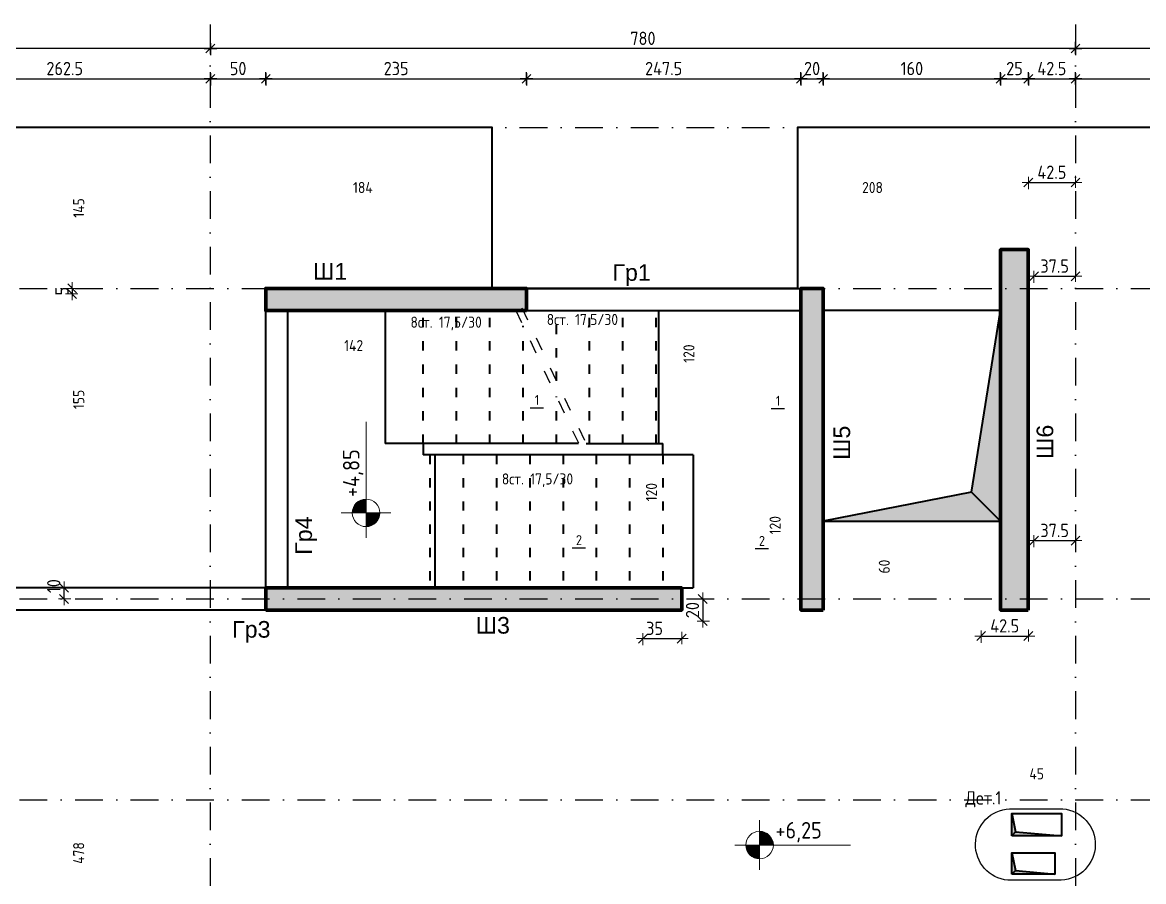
# Model space of a CAD drawing. Header units: millimetres. Extents: x -159 to 6378, y -1181 to 2393.
# Drawn here: x 774 to 1785, y 819 to 1593 of the extents above; entities that cross this region are included whole.
import ezdxf
from ezdxf.enums import TextEntityAlignment as Align

# ---------------------------------------------------------------- set-up
doc = ezdxf.new("R2010")
doc.units = ezdxf.units.MM
doc.header["$PDMODE"] = 35
doc.linetypes.add('ACAD_ISO03W100', pattern=[30, 12, -18])
doc.linetypes.add('DASHDOT', pattern=[1, 0.5, -0.25, 0, -0.25])
for name, color, linetype, lineweight in [('0_txt', 7, 'Continuous', 18), ('1K_arm_koti_x', 6, 'Continuous', 15), ('1K_arm_koti_x_us', 6, 'Continuous', 15), ('1K_arm_koti_y', 82, 'Continuous', 15), ('1K_arm_koti_y_us', 82, 'Continuous', 15), ('1K_dupki', 5, 'Continuous', 40), ('1K_gredi', 191, 'Continuous', 35), ('1K_kontur_04', 2, 'Continuous', 40), ('1K_koti_van6ni', 241, 'Continuous', 25), ('1K_shajby', 4, 'Continuous', 80), ('1K_stalbi', 2, 'Continuous', 35), ('1K_text-gredi', 3, 'Continuous', 35), ('1K_text-shajby', 3, 'Continuous', 35), ('1K_txt_otvori', 134, 'Continuous', 25)]:
    doc.layers.add(name, color=color, linetype=linetype, lineweight=lineweight)
for name, color, linetype in [('1K_AXIS', 7, 'DASHDOT'), ('1K_otvori-solid', 9, 'Continuous'), ('1K_razrez4eta', 4, 'Continuous'), ('1K_shajby-solid', 9, 'Continuous'), ('KTX', 1, 'Continuous'), ('KTXTXT', 4, 'Continuous')]:
    doc.layers.add(name, color=color, linetype=linetype)
doc.styles.add('DIM', font='romans.shx', dxfattribs={"width": 0.85})
doc.styles.add('Z1', font='ARIAL.TTF')
doc.dimstyles.new('obseg', dxfattribs={"dimtxt": 10, "dimasz": 1, "dimexe": 0.3, "dimexo": 0, "dimgap": 0, "dimtad": 0, "dimrnd": 1, "dimzin": 14, "dimdsep": 46, "dimtxsty": 'DIM', "dimblk": 'DIM2', "dimcen": 0.09, "dimse1": 1, "dimse2": 1, "dimsd1": 1, "dimsd2": 1, "dimclrd": 256, "dimclre": 256, "dimclrt": 256, "dimadec": 0, "dimazin": 0, "dimtfac": 2.307692, "dimtix": 1, "dimtmove": 2, "dimatfit": 3, "dimldrblk": 'DIM2', "dimfxl": 0, "dimtvp": 0.769231, "dimtolj": 1, "dimtzin": 14, "dimarcsym": 0})
doc.dimstyles.new('RAZR1', dxfattribs={"dimtxt": 12, "dimasz": 1, "dimexe": 0.3, "dimexo": 0, "dimgap": 0, "dimtad": 0, "dimrnd": 0.1, "dimzin": 14, "dimdsep": 46, "dimtxsty": 'DIM', "dimblk": 'DIM2', "dimcen": 0.09, "dimse1": 1, "dimse2": 1, "dimclrd": 256, "dimclre": 256, "dimclrt": 41, "dimadec": 8, "dimazin": 0, "dimtfac": 2.307692, "dimtix": 1, "dimtmove": 2, "dimatfit": 3, "dimldrblk": 'DIM2', "dimfxl": 0, "dimtvp": 0.769231, "dimtolj": 1, "dimtzin": 14, "dimarcsym": 0})

# ---------------------------------------------------------------- blocks, each defined once
blk = doc.blocks.new('*D4')
at = {"layer": 'Defpoints', "color": 0}
for p in [(832.4, 1493.5), (832.4, 1348.5), (832.4, 1348.5)]:
    blk.add_point(p, dxfattribs=at)
at = {"layer": '1K_arm_koti_x', "insert": (824.7, 1426), "char_height": 10, "attachment_point": 5, "rotation": 90, "style": 'DIM'}
blk.add_mtext('\\A1;145', dxfattribs=at)
blk = doc.blocks.new('DIM2')
for p, q in [((-5.7, 0), (5.7, 0)), ((4, 4), (-4, -4)), ((0, -5), (0, 6))]:
    blk.add_line(p, q)
blk = doc.blocks.new('*D6')
at = {"layer": 'Defpoints', "color": 0}
for p in [(832.4, 1083.5), (832.4, 1083.5), (832.4, 605.5)]:
    blk.add_point(p, dxfattribs=at)
at = {"layer": '1K_arm_koti_x', "insert": (824.7, 844.5), "char_height": 10, "attachment_point": 5, "rotation": 90, "style": 'DIM'}
blk.add_mtext('\\A1;478', dxfattribs=at)
blk = doc.blocks.new('*D7')
at = {"layer": '1K_arm_koti_x', "lineweight": -2}
blk.add_line((811.5, 1074.5), (811.5, 1082.5), dxfattribs=at)
at = {"layer": 'Defpoints', "color": 0}
for p in [(811.5, 1083.5), (832.4, 1083.5), (943.4, 1073.5)]:
    blk.add_point(p, dxfattribs=at)
at = {"layer": '1K_arm_koti_x', "lineweight": -2}
for p, rotation in [((811.5, 1083.5), 90), ((811.5, 1073.5), 270)]:
    blk.add_blockref('DIM2', p, dxfattribs=dict(at, rotation=rotation))
at = {"layer": '1K_arm_koti_x', "color": 41, "insert": (802.2, 1085.1), "char_height": 12, "attachment_point": 5, "rotation": 90, "style": 'DIM'}
blk.add_mtext('\\A1;10', dxfattribs=at)
blk = doc.blocks.new('*D8')
at = {"layer": '1K_arm_koti_x', "lineweight": -2}
for p, q in [((818.8, 1354.5), (818.8, 1355.5)), ((818.8, 1353.5), (818.8, 1348.5)), ((818.8, 1347.5), (818.8, 1346.5))]:
    blk.add_line(p, q, dxfattribs=at)
at = {"layer": 'Defpoints', "color": 0}
for p in [(818.8, 1348.5), (832.4, 1348.5), (943.4, 1353.5)]:
    blk.add_point(p, dxfattribs=at)
at = {"layer": '1K_arm_koti_x', "lineweight": -2}
for p, rotation in [((818.8, 1353.5), 270), ((818.8, 1348.5), 90)]:
    blk.add_blockref('DIM2', p, dxfattribs=dict(at, rotation=rotation))
at = {"layer": '1K_arm_koti_x', "color": 41, "insert": (809.6, 1351), "char_height": 12, "attachment_point": 5, "rotation": 90, "style": 'DIM'}
blk.add_mtext('\\A1;5', dxfattribs=at)
blk = doc.blocks.new('*D9')
at = {"layer": 'Defpoints', "color": 0}
for p in [(1558.7, 1143.5), (1558.7, 1083.5), (1558.7, 1083.5)]:
    blk.add_point(p, dxfattribs=at)
at = {"layer": '1K_arm_koti_x', "insert": (1551, 1102.7), "char_height": 10, "attachment_point": 5, "rotation": 90, "style": 'DIM'}
blk.add_mtext('\\A1;60', dxfattribs=at)
blk = doc.blocks.new('*D20')
at = {"layer": '1K_arm_koti_x', "lineweight": -2}
blk.add_line((1686.9, 1126.1), (1722.4, 1126.1), dxfattribs=at)
at = {"layer": 'Defpoints', "color": 0}
for p in [(1723.4, 1126.1), (1685.9, 1112.4), (1723.4, 1112.4)]:
    blk.add_point(p, dxfattribs=at)
at = {"layer": '1K_arm_koti_x', "lineweight": -2, "rotation": 180}
blk.add_blockref('DIM2', (1685.9, 1126.1), dxfattribs=at)
at = {"layer": '1K_arm_koti_x', "lineweight": -2}
blk.add_blockref('DIM2', (1723.4, 1126.1), dxfattribs=at)
at = {"layer": '1K_arm_koti_x', "color": 41, "insert": (1704.6, 1135.3), "char_height": 12, "attachment_point": 5, "style": 'DIM'}
blk.add_mtext('\\A1;37.5', dxfattribs=at)
blk = doc.blocks.new('*D45')
at = {"layer": 'Defpoints', "color": 0}
for p in [(832.4, 1348.5), (832.4, 1193.5), (832.4, 1193.5)]:
    blk.add_point(p, dxfattribs=at)
at = {"layer": '1K_arm_koti_x', "insert": (824.7, 1253.4), "char_height": 10, "attachment_point": 5, "rotation": 90, "style": 'DIM'}
blk.add_mtext('\\A1;155', dxfattribs=at)
blk = doc.blocks.new('*D47')
at = {"layer": 'Defpoints', "color": 0}
for p in [(1013.4, 1436.7), (1197.4, 1436.7), (1197.4, 1436.7)]:
    blk.add_point(p, dxfattribs=at)
at = {"layer": '1K_arm_koti_y', "insert": (1080.9, 1444.4), "char_height": 10, "attachment_point": 5, "style": 'DIM'}
blk.add_mtext('\\A1;184', dxfattribs=at)
blk = doc.blocks.new('*D48')
at = {"layer": '1K_arm_koti_x', "lineweight": -2}
blk.add_line((1686.9, 1364.4), (1722.4, 1364.4), dxfattribs=at)
at = {"layer": 'Defpoints', "color": 0}
for p in [(1723.4, 1364.4), (1685.9, 1345.7), (1723.4, 1353.5)]:
    blk.add_point(p, dxfattribs=at)
at = {"layer": '1K_arm_koti_x', "lineweight": -2, "rotation": 180}
blk.add_blockref('DIM2', (1685.9, 1364.4), dxfattribs=at)
at = {"layer": '1K_arm_koti_x', "lineweight": -2}
blk.add_blockref('DIM2', (1723.4, 1364.4), dxfattribs=at)
at = {"layer": '1K_arm_koti_x', "color": 41, "insert": (1704.6, 1373.6), "char_height": 12, "attachment_point": 5, "style": 'DIM'}
blk.add_mtext('\\A1;37.5', dxfattribs=at)
blk = doc.blocks.new('*D49')
at = {"layer": 'Defpoints', "color": 0}
for p in [(1680.9, 1436.7), (3053.4, 1436.7), (3053.4, 1436.7)]:
    blk.add_point(p, dxfattribs=at)
at = {"layer": '1K_arm_koti_y', "insert": (2389.4, 1444.4), "char_height": 10, "attachment_point": 5, "style": 'DIM'}
blk.add_mtext('\\A1;1373', dxfattribs=at)
blk = doc.blocks.new('*D51')
at = {"layer": '1K_arm_koti_y', "lineweight": -2}
blk.add_line((1681.9, 1449), (1722.4, 1449), dxfattribs=at)
at = {"layer": 'Defpoints', "color": 0}
for p in [(1723.4, 1498.5), (1723.4, 1449), (1680.9, 1436.7)]:
    blk.add_point(p, dxfattribs=at)
at = {"layer": '1K_arm_koti_y', "lineweight": -2, "rotation": 180}
blk.add_blockref('DIM2', (1680.9, 1449), dxfattribs=at)
at = {"layer": '1K_arm_koti_y', "lineweight": -2}
blk.add_blockref('DIM2', (1723.4, 1449), dxfattribs=at)
at = {"layer": '1K_arm_koti_y', "color": 41, "insert": (1702.1, 1458.2), "char_height": 12, "attachment_point": 5, "style": 'DIM'}
blk.add_mtext('\\A1;42.5', dxfattribs=at)
blk = doc.blocks.new('*D68')
at = {"layer": '1K_arm_koti_x_us', "lineweight": -2}
blk.add_line((1639.4, 1040.1), (1679.9, 1040.1), dxfattribs=at)
at = {"layer": 'Defpoints', "color": 0}
for p in [(1638.4, 1092.3), (1680.9, 1073.5), (1680.9, 1040.1)]:
    blk.add_point(p, dxfattribs=at)
at = {"layer": '1K_arm_koti_x_us', "lineweight": -2, "rotation": 180}
blk.add_blockref('DIM2', (1638.4, 1040.1), dxfattribs=at)
at = {"layer": '1K_arm_koti_x_us', "lineweight": -2}
blk.add_blockref('DIM2', (1680.9, 1040.1), dxfattribs=at)
at = {"layer": '1K_arm_koti_x_us', "color": 41, "insert": (1659.6, 1049.3), "char_height": 12, "attachment_point": 5, "style": 'DIM'}
blk.add_mtext('\\A1;42.5', dxfattribs=at)
blk = doc.blocks.new('*D77')
at = {"layer": '1K_arm_koti_x_us', "lineweight": -2}
blk.add_line((1334.4, 1037.8), (1367.4, 1037.8), dxfattribs=at)
at = {"layer": 'Defpoints', "color": 0}
for p in [(1333.4, 1070.9), (1368.4, 1063.5), (1368.4, 1037.8)]:
    blk.add_point(p, dxfattribs=at)
at = {"layer": '1K_arm_koti_x_us', "lineweight": -2, "rotation": 180}
blk.add_blockref('DIM2', (1333.4, 1037.8), dxfattribs=at)
at = {"layer": '1K_arm_koti_x_us', "lineweight": -2}
blk.add_blockref('DIM2', (1368.4, 1037.8), dxfattribs=at)
at = {"layer": '1K_arm_koti_x_us', "color": 41, "insert": (1343.9, 1047), "char_height": 12, "attachment_point": 5, "style": 'DIM'}
blk.add_mtext('\\A1;35', dxfattribs=at)
blk = doc.blocks.new('*D86')
at = {"layer": 'Defpoints', "color": 0}
for p in [(993.3, 1294.2), (1135.4, 1294.2), (1135.4, 1294.2)]:
    blk.add_point(p, dxfattribs=at)
at = {"layer": '1K_arm_koti_y', "insert": (1072.6, 1301.9), "char_height": 10, "attachment_point": 5, "style": 'DIM'}
blk.add_mtext('\\A1;142', dxfattribs=at)
blk = doc.blocks.new('*D88')
at = {"layer": 'Defpoints', "color": 0}
for p in [(469.4, 1225.3), (1013.4, 1225.3), (1013.4, 1225.3)]:
    blk.add_point(p, dxfattribs=at)
at = {"layer": '1K_arm_koti_y', "insert": (741.4, 1233), "char_height": 10, "attachment_point": 5, "style": 'DIM'}
blk.add_mtext('\\A1;544', dxfattribs=at)
blk = doc.blocks.new('*D94')
at = {"layer": 'Defpoints', "color": 0}
for p in [(1472.9, 1436.7), (1680.9, 1436.7), (1680.9, 1436.7)]:
    blk.add_point(p, dxfattribs=at)
at = {"layer": '1K_arm_koti_y', "insert": (1540.4, 1444.4), "char_height": 10, "attachment_point": 5, "style": 'DIM'}
blk.add_mtext('\\A1;208', dxfattribs=at)
blk = doc.blocks.new('kota etaj')
at = {"layer": '0_txt'}
for p, q in [((22.4, 22.4), (22.4, -22.4)), ((0, 0), (104.4, 0))]:
    blk.add_line(p, q, dxfattribs=at)
at = {"layer": '0_txt', "const_width": 12.4}
for points in [[(22.4, 6.2, 0.414214), (16.2, 0, 0.414214)], [(22.4, -6.2, 0.414214), (28.6, 0, 0.414214)]]:
    blk.add_lwpolyline(points, format="xyb", dxfattribs=at)
at = {"layer": '0_txt'}
blk.add_circle((22.4, 0), 12.4, dxfattribs=at)
blk = doc.blocks.new('*D106')
at = {"layer": '1K_koti_van6ni', "lineweight": -2}
blk.add_line((681.9, 1542.4), (942.4, 1542.4), dxfattribs=at)
at = {"layer": 'Defpoints', "color": 0}
for p in [(943.4, 1542.4), (943.4, 1498.5), (680.9, 1493.5)]:
    blk.add_point(p, dxfattribs=at)
at = {"layer": '1K_koti_van6ni', "lineweight": -2, "rotation": 180}
blk.add_blockref('DIM2', (680.9, 1542.4), dxfattribs=at)
at = {"layer": '1K_koti_van6ni', "lineweight": -2}
blk.add_blockref('DIM2', (943.4, 1542.4), dxfattribs=at)
at = {"layer": '1K_koti_van6ni', "color": 41, "insert": (812.1, 1551.7), "char_height": 12, "attachment_point": 5, "style": 'DIM'}
blk.add_mtext('\\A1;262.5', dxfattribs=at)
blk = doc.blocks.new('*D107')
at = {"layer": '1K_koti_van6ni', "lineweight": -2}
blk.add_line((944.4, 1542.4), (992.4, 1542.4), dxfattribs=at)
at = {"layer": 'Defpoints', "color": 0}
for p in [(993.4, 1542.4), (943.4, 1498.5), (993.4, 1353.5)]:
    blk.add_point(p, dxfattribs=at)
at = {"layer": '1K_koti_van6ni', "lineweight": -2, "rotation": 180}
blk.add_blockref('DIM2', (943.4, 1542.4), dxfattribs=at)
at = {"layer": '1K_koti_van6ni', "lineweight": -2}
blk.add_blockref('DIM2', (993.4, 1542.4), dxfattribs=at)
at = {"layer": '1K_koti_van6ni', "color": 41, "insert": (968.4, 1551.7), "char_height": 12, "attachment_point": 5, "style": 'DIM'}
blk.add_mtext('\\A1;50', dxfattribs=at)
blk = doc.blocks.new('*D108')
at = {"layer": '1K_koti_van6ni', "lineweight": -2}
blk.add_line((994.4, 1542.4), (1227.4, 1542.4), dxfattribs=at)
at = {"layer": 'Defpoints', "color": 0}
for p in [(1228.4, 1542.4), (993.4, 1353.5), (1228.4, 1353.5)]:
    blk.add_point(p, dxfattribs=at)
at = {"layer": '1K_koti_van6ni', "lineweight": -2, "rotation": 180}
blk.add_blockref('DIM2', (993.4, 1542.4), dxfattribs=at)
at = {"layer": '1K_koti_van6ni', "lineweight": -2}
blk.add_blockref('DIM2', (1228.4, 1542.4), dxfattribs=at)
at = {"layer": '1K_koti_van6ni', "color": 41, "insert": (1110.9, 1551.7), "char_height": 12, "attachment_point": 5, "style": 'DIM'}
blk.add_mtext('\\A1;235', dxfattribs=at)
blk = doc.blocks.new('*D109')
at = {"layer": '1K_koti_van6ni', "lineweight": -2}
blk.add_line((1229.4, 1542.4), (1474.9, 1542.4), dxfattribs=at)
at = {"layer": 'Defpoints', "color": 0}
for p in [(1475.9, 1542.4), (1228.4, 1353.5), (1475.9, 1353.5)]:
    blk.add_point(p, dxfattribs=at)
at = {"layer": '1K_koti_van6ni', "lineweight": -2, "rotation": 180}
blk.add_blockref('DIM2', (1228.4, 1542.4), dxfattribs=at)
at = {"layer": '1K_koti_van6ni', "lineweight": -2}
blk.add_blockref('DIM2', (1475.9, 1542.4), dxfattribs=at)
at = {"layer": '1K_koti_van6ni', "color": 41, "insert": (1352.1, 1551.7), "char_height": 12, "attachment_point": 5, "style": 'DIM'}
blk.add_mtext('\\A1;247.5', dxfattribs=at)
blk = doc.blocks.new('*D110')
at = {"layer": '1K_koti_van6ni', "lineweight": -2}
blk.add_line((1656.9, 1542.4), (1679.9, 1542.4), dxfattribs=at)
at = {"layer": 'Defpoints', "color": 0}
for p in [(1680.9, 1542.4), (1655.9, 1388.5), (1680.9, 1388.5)]:
    blk.add_point(p, dxfattribs=at)
at = {"layer": '1K_koti_van6ni', "lineweight": -2, "rotation": 180}
blk.add_blockref('DIM2', (1655.9, 1542.4), dxfattribs=at)
at = {"layer": '1K_koti_van6ni', "lineweight": -2}
blk.add_blockref('DIM2', (1680.9, 1542.4), dxfattribs=at)
at = {"layer": '1K_koti_van6ni', "color": 41, "insert": (1668.4, 1551.7), "char_height": 12, "attachment_point": 5, "style": 'DIM'}
blk.add_mtext('\\A1;25', dxfattribs=at)
blk = doc.blocks.new('*D111')
at = {"layer": '1K_koti_van6ni', "lineweight": -2}
blk.add_line((1681.9, 1542.4), (1722.4, 1542.4), dxfattribs=at)
at = {"layer": 'Defpoints', "color": 0}
for p in [(1723.4, 1542.4), (1723.4, 1498.5), (1680.9, 1388.5)]:
    blk.add_point(p, dxfattribs=at)
at = {"layer": '1K_koti_van6ni', "lineweight": -2, "rotation": 180}
blk.add_blockref('DIM2', (1680.9, 1542.4), dxfattribs=at)
at = {"layer": '1K_koti_van6ni', "lineweight": -2}
blk.add_blockref('DIM2', (1723.4, 1542.4), dxfattribs=at)
at = {"layer": '1K_koti_van6ni', "color": 41, "insert": (1702.1, 1551.7), "char_height": 12, "attachment_point": 5, "style": 'DIM'}
blk.add_mtext('\\A1;42.5', dxfattribs=at)
blk = doc.blocks.new('*D112')
at = {"layer": '1K_koti_van6ni', "lineweight": -2}
blk.add_line((1724.4, 1542.4), (1984.9, 1542.4), dxfattribs=at)
at = {"layer": 'Defpoints', "color": 0}
for p in [(1985.9, 1542.4), (1723.4, 1498.5), (1985.9, 1493.5, 0)]:
    blk.add_point(p, dxfattribs=at)
at = {"layer": '1K_koti_van6ni', "lineweight": -2, "rotation": 180}
blk.add_blockref('DIM2', (1723.4, 1542.4), dxfattribs=at)
at = {"layer": '1K_koti_van6ni', "lineweight": -2}
blk.add_blockref('DIM2', (1985.9, 1542.4), dxfattribs=at)
at = {"layer": '1K_koti_van6ni', "color": 41, "insert": (1854.6, 1551.7), "char_height": 12, "attachment_point": 5, "style": 'DIM'}
blk.add_mtext('\\A1;262.5', dxfattribs=at)
blk = doc.blocks.new('*D134')
at = {"layer": '1K_koti_van6ni', "lineweight": -2}
blk.add_line((2352.4, 1569.7), (1724.4, 1569.7), dxfattribs=at)
at = {"layer": 'Defpoints', "color": 0}
for p in [(1723.4, 1569.7), (1723.4, 1498.5), (2353.4, 1498.5)]:
    blk.add_point(p, dxfattribs=at)
at = {"layer": '1K_koti_van6ni', "lineweight": -2, "rotation": 180}
blk.add_blockref('DIM2', (1723.4, 1569.7), dxfattribs=at)
at = {"layer": '1K_koti_van6ni', "lineweight": -2}
blk.add_blockref('DIM2', (2353.4, 1569.7), dxfattribs=at)
at = {"layer": '1K_koti_van6ni', "color": 41, "insert": (2038.4, 1578.9), "char_height": 12, "attachment_point": 5, "style": 'DIM'}
blk.add_mtext('\\A1;630', dxfattribs=at)
blk = doc.blocks.new('*D135')
at = {"layer": '1K_koti_van6ni', "lineweight": -2}
blk.add_line((1722.4, 1569.7), (944.4, 1569.7), dxfattribs=at)
at = {"layer": 'Defpoints', "color": 0}
for p in [(943.4, 1569.7), (943.4, 1498.5), (1723.4, 1498.5)]:
    blk.add_point(p, dxfattribs=at)
at = {"layer": '1K_koti_van6ni', "lineweight": -2, "rotation": 180}
blk.add_blockref('DIM2', (943.4, 1569.7), dxfattribs=at)
at = {"layer": '1K_koti_van6ni', "lineweight": -2}
blk.add_blockref('DIM2', (1723.4, 1569.7), dxfattribs=at)
at = {"layer": '1K_koti_van6ni', "color": 41, "insert": (1333.4, 1578.9), "char_height": 12, "attachment_point": 5, "style": 'DIM'}
blk.add_mtext('\\A1;780', dxfattribs=at)
blk = doc.blocks.new('*D136')
at = {"layer": '1K_koti_van6ni', "lineweight": -2}
blk.add_line((942.4, 1569.7), (287.4, 1569.7), dxfattribs=at)
at = {"layer": 'Defpoints', "color": 0}
for p in [(286.4, 1569.7), (943.4, 1498.5), (286.4, 1353.5)]:
    blk.add_point(p, dxfattribs=at)
at = {"layer": '1K_koti_van6ni', "lineweight": -2, "rotation": 180}
blk.add_blockref('DIM2', (286.4, 1569.7), dxfattribs=at)
at = {"layer": '1K_koti_van6ni', "lineweight": -2}
blk.add_blockref('DIM2', (943.4, 1569.7), dxfattribs=at)
at = {"layer": '1K_koti_van6ni', "color": 41, "insert": (614.9, 1578.9), "char_height": 12, "attachment_point": 5, "style": 'DIM'}
blk.add_mtext('\\A1;657', dxfattribs=at)
blk = doc.blocks.new('*D138')
at = {"layer": '1K_koti_van6ni', "lineweight": -2}
blk.add_line((4387.4, 1604.2), (192.4, 1604.2), dxfattribs=at)
at = {"layer": 'Defpoints', "color": 0}
for p in [(191.4, 1604.2), (4388.4, 1498.5), (191.4, 1193.5)]:
    blk.add_point(p, dxfattribs=at)
at = {"layer": '1K_koti_van6ni', "lineweight": -2, "rotation": 180}
blk.add_blockref('DIM2', (191.4, 1604.2), dxfattribs=at)
at = {"layer": '1K_koti_van6ni', "lineweight": -2}
blk.add_blockref('DIM2', (4388.4, 1604.2), dxfattribs=at)
at = {"layer": '1K_koti_van6ni', "color": 41, "insert": (2289.9, 1613.5), "char_height": 12, "attachment_point": 5, "style": 'DIM'}
blk.add_mtext('\\A1;4197', dxfattribs=at)
blk = doc.blocks.new('*D160')
at = {"layer": '1K_koti_van6ni', "lineweight": -2}
blk.add_line((68.1, 117), (68.1, 1497.5), dxfattribs=at)
at = {"layer": 'Defpoints', "color": 0}
for p in [(68.1, 1498.5), (313.9, 1498.5), (4388.4, 116)]:
    blk.add_point(p, dxfattribs=at)
at = {"layer": '1K_koti_van6ni', "lineweight": -2}
for p, rotation in [((68.1, 1498.5), 90), ((68.1, 116), 270)]:
    blk.add_blockref('DIM2', p, dxfattribs=dict(at, rotation=rotation))
at = {"layer": '1K_koti_van6ni', "color": 41, "insert": (58.8, 807.3), "char_height": 12, "attachment_point": 5, "rotation": 90, "style": 'DIM'}
blk.add_mtext('\\A1;1382.5', dxfattribs=at)
blk = doc.blocks.new('*D196')
at = {"layer": '1K_koti_van6ni', "lineweight": -2}
blk.add_line((192.4, -4.2), (4387.4, -4.2), dxfattribs=at)
at = {"layer": 'Defpoints', "color": 0}
for p in [(191.4, 1193.5), (4388.4, 116), (4388.4, -4.2)]:
    blk.add_point(p, dxfattribs=at)
at = {"layer": '1K_koti_van6ni', "lineweight": -2, "rotation": 180}
blk.add_blockref('DIM2', (191.4, -4.2), dxfattribs=at)
at = {"layer": '1K_koti_van6ni', "lineweight": -2}
blk.add_blockref('DIM2', (4388.4, -4.2), dxfattribs=at)
at = {"layer": '1K_koti_van6ni', "color": 41, "insert": (2289.9, 5), "char_height": 12, "attachment_point": 5, "style": 'DIM'}
blk.add_mtext('\\A1;4197', dxfattribs=at)
blk = doc.blocks.new('*D197')
at = {"layer": '1K_koti_van6ni', "lineweight": -2}
blk.add_line((1476.9, 1542.4), (1494.9, 1542.4), dxfattribs=at)
at = {"layer": 'Defpoints', "color": 0}
for p in [(1495.9, 1542.4), (1475.9, 1353.5), (1495.9, 1353.5)]:
    blk.add_point(p, dxfattribs=at)
at = {"layer": '1K_koti_van6ni', "lineweight": -2, "rotation": 180}
blk.add_blockref('DIM2', (1475.9, 1542.4), dxfattribs=at)
at = {"layer": '1K_koti_van6ni', "lineweight": -2}
blk.add_blockref('DIM2', (1495.9, 1542.4), dxfattribs=at)
at = {"layer": '1K_koti_van6ni', "color": 41, "insert": (1485.9, 1551.7), "char_height": 12, "attachment_point": 5, "style": 'DIM'}
blk.add_mtext('\\A1;20', dxfattribs=at)
blk = doc.blocks.new('*D198')
at = {"layer": '1K_koti_van6ni', "lineweight": -2}
blk.add_line((1496.9, 1542.4), (1654.9, 1542.4), dxfattribs=at)
at = {"layer": 'Defpoints', "color": 0}
for p in [(1655.9, 1542.4), (1655.9, 1388.5), (1495.9, 1353.5)]:
    blk.add_point(p, dxfattribs=at)
at = {"layer": '1K_koti_van6ni', "lineweight": -2, "rotation": 180}
blk.add_blockref('DIM2', (1495.9, 1542.4), dxfattribs=at)
at = {"layer": '1K_koti_van6ni', "lineweight": -2}
blk.add_blockref('DIM2', (1655.9, 1542.4), dxfattribs=at)
at = {"layer": '1K_koti_van6ni', "color": 41, "insert": (1575.9, 1551.7), "char_height": 12, "attachment_point": 5, "style": 'DIM'}
blk.add_mtext('\\A1;160', dxfattribs=at)
blk = doc.blocks.new('*D226')
at = {"layer": 'Defpoints', "color": 0}
for p in [(1460.3, 1203.5), (1460.3, 1203.5), (1460.3, 1083.5)]:
    blk.add_point(p, dxfattribs=at)
at = {"layer": '1K_arm_koti_x', "insert": (1452.6, 1140), "char_height": 10, "attachment_point": 5, "rotation": 90, "style": 'DIM'}
blk.add_mtext('\\A1;120', dxfattribs=at)
blk = doc.blocks.new('*D227')
at = {"layer": 'Defpoints', "color": 0}
for p in [(1365, 1333.5), (1365, 1333.5), (1365, 1213.5)]:
    blk.add_point(p, dxfattribs=at)
at = {"layer": '1K_arm_koti_x', "insert": (1374.9, 1294.7), "char_height": 10, "attachment_point": 5, "rotation": 90, "style": 'DIM'}
blk.add_mtext('\\A1;120', dxfattribs=at)
blk = doc.blocks.new('*D228')
at = {"layer": 'Defpoints', "color": 0}
for p in [(1348.3, 1203.5), (1348.3, 1203.5), (1348.3, 1083.5)]:
    blk.add_point(p, dxfattribs=at)
at = {"layer": '1K_arm_koti_x', "insert": (1341.1, 1169.8), "char_height": 10, "attachment_point": 5, "rotation": 90, "style": 'DIM'}
blk.add_mtext('\\A1;120', dxfattribs=at)
blk = doc.blocks.new('*D229')
at = {"layer": '1K_arm_koti_y_us', "lineweight": -2}
blk.add_line((1387.3, 1072.5), (1387.3, 1054.5), dxfattribs=at)
at = {"layer": 'Defpoints', "color": 0}
for p in [(1354.5, 1073.5), (1354.5, 1053.5), (1387.3, 1053.5)]:
    blk.add_point(p, dxfattribs=at)
at = {"layer": '1K_arm_koti_y_us', "lineweight": -2}
for p, rotation in [((1387.3, 1073.5), 90), ((1387.3, 1053.5), 270)]:
    blk.add_blockref('DIM2', p, dxfattribs=dict(at, rotation=rotation))
at = {"layer": '1K_arm_koti_y_us', "color": 41, "insert": (1378.1, 1063.5), "char_height": 12, "attachment_point": 5, "rotation": 90, "style": 'DIM'}
blk.add_mtext('\\A1;20', dxfattribs=at)
blk = doc.blocks.new('*D314')
at = {"layer": 'Defpoints', "color": 0}
for p in [(1665.9, 908.2), (1665.9, 908.2), (1710.9, 908.2)]:
    blk.add_point(p, dxfattribs=at)
at = {"layer": '1K_arm_koti_y', "insert": (1688.4, 915.9), "char_height": 10, "attachment_point": 5, "style": 'DIM'}
blk.add_mtext('\\A1;45', dxfattribs=at)

msp = doc.modelspace()

# ---------------------------------------------------------------- hatches: boundary and pattern name
at = {"layer": '1K_otvori-solid'}
h = msp.add_hatch(color=256, dxfattribs=at)
h.paths.add_polyline_path([(1629.64, 1169.734), (1655.858, 1143.516), (1655.858, 1333.516)])
h.paths.add_polyline_path([(1655.858, 1143.516), (1629.64, 1169.734), (1495.858, 1143.516)])
h = msp.add_hatch(color=256, dxfattribs=at)
h.paths.add_polyline_path([(1669.36, 863.513), (1665.858, 880.016), (1665.858, 860.016)])
h.paths.add_polyline_path([(1669.36, 863.513), (1665.858, 860.016), (1710.858, 860.016)])
h = msp.add_hatch(color=256, dxfattribs=at)
h.paths.add_polyline_path([(1665.858, 844.516), (1665.858, 825.516), (1669.412, 828.585)])
h.paths.add_polyline_path([(1669.412, 828.585), (1665.858, 825.516), (1704.858, 825.516)])
at = {"layer": '1K_shajby-solid'}
for points in [[(1680.858, 1388.516), (1655.858, 1388.516), (1655.858, 1063.516), (1680.858, 1063.516)], [(993.358, 1353.516), (993.358, 1333.516), (1228.358, 1333.516), (1228.358, 1353.516)], [(1495.858, 1353.516), (1475.858, 1353.516), (1475.858, 1063.516), (1495.858, 1063.516)], [(993.358, 1083.516), (993.358, 1063.516), (1368.358, 1063.516), (1368.358, 1083.516)]]:
    msp.add_hatch(color=256, dxfattribs=at).paths.add_polyline_path(points)

# ---------------------------------------------------------------- linework, layer by layer
at = {"layer": '1K_AXIS', "ltscale": 50}
for p, q in [((943.358, 1641.582), (943.358, -40.511)), ((1723.358, 1641.582), (1723.358, -40.511)), ((19.855, 1498.516), (4527.734, 1498.516)), ((19.855, 1353.516), (4527.734, 1353.516)), ((19.855, 1073.516), (4527.734, 1073.516)), ((19.855, 892.516), (4527.734, 892.516))]:
    msp.add_line(p, q, dxfattribs=at)
at = {"layer": '1K_dupki'}
for p, q in [((1629.64, 1169.734), (1655.858, 1333.516)), ((1629.64, 1169.734), (1495.858, 1143.516)), ((1655.858, 1143.516), (1629.64, 1169.734)), ((1669.36, 863.513), (1665.858, 860.016)), ((1669.412, 828.585), (1665.858, 825.516))]:
    msp.add_line(p, q, dxfattribs=at)
for points in [[(1495.858, 1143.516), (1655.858, 1143.516), (1655.858, 1333.516), (1495.858, 1333.516)], [(1665.858, 860.016), (1665.858, 880.016), (1710.858, 880.016), (1710.858, 860.016)], [(1665.858, 825.516), (1665.858, 844.516), (1704.858, 844.516), (1704.858, 825.516)]]:
    msp.add_lwpolyline(points, close=True, dxfattribs=at)
for points in [[(1665.858, 880.016), (1669.36, 863.513), (1710.858, 860.016)], [(1665.858, 844.516), (1669.412, 828.585), (1704.858, 825.516)]]:
    msp.add_lwpolyline(points, dxfattribs=at)
at = {"layer": '1K_gredi'}
for p, q in [((1228.358, 1353.516), (1475.858, 1353.516)), ((993.358, 1083.516), (993.358, 1333.516)), ((1013.358, 1083.516), (1013.358, 1333.516)), ((1228.358, 1333.516), (1475.858, 1333.516)), ((993.358, 1083.516), (705.858, 1083.516)), ((993.358, 1063.516), (705.858, 1063.516))]:
    msp.add_line(p, q, dxfattribs=at)
at = {"layer": '1K_kontur_04'}
msp.add_lwpolyline([(3237.358, 1498.516), (1472.858, 1498.516), (1472.858, 1353.516), (1197.358, 1353.516), (1197.358, 1498.516), (313.858, 1498.516), (313.858, 1348.516), (297.358, 1348.516), (297.358, 1193.516), (191.358, 1193.516), (191.358, 605.516), (297.358, 605.516), (297.358, 477.016), (519.358, 477.016), (519.358, 357.483), (2715.858, 167.561), (2715.858, 237.244), (2980.858, 211.131)], dxfattribs=at)
at = {"layer": '1K_razrez4eta', "linetype": 'ACAD_ISO03W100'}
for p, q in [((1224.308, 1336.075), (1282.087, 1213.516)), ((1218.881, 1333.516), (1275.454, 1213.516))]:
    msp.add_line(p, q, dxfattribs=at)
at = {"layer": '1K_shajby'}
for points in [[(1680.858, 1063.516), (1655.858, 1063.516), (1655.858, 1388.516), (1680.858, 1388.516)], [(1228.358, 1333.516), (993.358, 1333.516), (993.358, 1353.516), (1228.358, 1353.516)], [(1495.858, 1063.516), (1475.858, 1063.516), (1475.858, 1353.516), (1495.858, 1353.516)], [(993.358, 1063.516), (1368.358, 1063.516), (1368.358, 1083.516), (993.358, 1083.516)]]:
    msp.add_lwpolyline(points, close=True, dxfattribs=at)
at = {"layer": '1K_stalbi'}
for p, q in [((1101.032, 1333.516), (1101.032, 1213.516)), ((1228.358, 1333.516), (1348.358, 1333.516)), ((1347.889, 1213.516), (1347.889, 1333.516)), ((1275.454, 1213.516), (1101.032, 1213.516)), ((1135.358, 1213.516), (1135.358, 1203.516)), ((1282.087, 1213.516), (1351.358, 1213.516)), ((1351.358, 1203.516), (1351.358, 1213.516)), ((1378.826, 1203.516), (1135.358, 1203.516)), ((1145.683, 1203.516), (1145.683, 1083.516)), ((1378.826, 1203.516), (1378.826, 1083.516)), ((1368.358, 1083.516), (1378.826, 1083.516))]:
    msp.add_line(p, q, dxfattribs=at)
at = {"layer": '1K_stalbi', "linetype": 'ACAD_ISO03W100', "ltscale": 0.7}
for p, q in [((1135.358, 1213.516), (1135.358, 1333.516)), ((1165.358, 1213.516), (1165.358, 1333.516)), ((1195.358, 1213.516), (1195.358, 1333.516)), ((1255.358, 1270.214), (1255.358, 1333.516)), ((1285.358, 1213.516), (1285.358, 1333.516)), ((1315.358, 1213.516), (1315.358, 1333.516)), ((1345.358, 1213.516), (1345.358, 1333.516)), ((1225.358, 1213.516), (1225.358, 1319.778)), ((1255.358, 1213.516), (1255.358, 1256.144)), ((1141.358, 1203.516), (1141.358, 1083.516)), ((1171.358, 1203.516), (1171.358, 1083.516)), ((1201.358, 1203.516), (1201.358, 1083.516)), ((1231.358, 1203.516), (1231.358, 1083.516)), ((1261.358, 1203.516), (1261.358, 1083.516)), ((1291.358, 1203.516), (1291.358, 1083.516)), ((1321.358, 1203.516), (1321.358, 1083.516)), ((1351.358, 1203.516), (1351.358, 1083.516))]:
    msp.add_line(p, q, dxfattribs=at)
at = {"layer": '1K_txt_otvori'}
msp.add_lwpolyline([(1663.914, 884.336), (1711.97, 884.336, -0.93215327), (1710.535, 819.985), (1662.479, 819.985, -0.93215327)], format="xyb", close=True, dxfattribs=at)
at = {"layer": 'KTX'}
for p, q in [((1231.693, 1245.861), (1243.693, 1245.861)), ((1449.035, 1245.201), (1461.035, 1245.201)), ((1269.528, 1119.531), (1281.528, 1119.531)), ((1434.505, 1118.871), (1446.505, 1118.871))]:
    msp.add_line(p, q, dxfattribs=at)

# ---------------------------------------------------------------- block references
at = {"layer": '0_txt', "xscale": -1}
for p, rotation in [((1083.75, 1128.69), 270), ((1416.187, 851.653), 180)]:
    msp.add_blockref('kota etaj', p, dxfattribs=dict(at, rotation=rotation))

# ---------------------------------------------------------------- texts
at = {"layer": '0_txt', "style": 'DIM', "width": 0.85}
msp.add_text('+4,85', height=14.9299, rotation=90, dxfattribs=at).set_placement((1077.83, 1165.433))
msp.add_text('+6,25', height=14.9299, dxfattribs=at).set_placement((1452.93, 857.572))
at = {"layer": '1K_razrez4eta', "style": 'DIM', "width": 0.85}
for p in [(1123.839, 1318.036), (1246.687, 1320.462), (1206.192, 1176.689)]:
    msp.add_text('8ст. 17,5/30', height=10, rotation=0, dxfattribs=at).set_placement(p)
at = {"layer": '1K_text-gredi', "style": 'Z1'}
for s, p in [('Гр1', (1305.844, 1360.301, 0)), ('Гр3', (962.986, 1038.62, 0))]:
    msp.add_text(s, height=15, dxfattribs=at).set_placement(p)
msp.add_text('Гр4', height=15, rotation=90, dxfattribs=at).set_placement((1035.014, 1113.262, 0))
at = {"layer": '1K_text-shajby', "style": 'Z1'}
for s, p in [('Ш1', (1036.006, 1361.329)), ('Ш3', (1182.647, 1042.257))]:
    msp.add_text(s, height=15, dxfattribs=at).set_placement(p)
for s, p in [('Ш5', (1520.182, 1198.871)), ('Ш6', (1703.355, 1199.716))]:
    msp.add_text(s, height=15, rotation=90, dxfattribs=at).set_placement(p)
at = {"layer": '1K_txt_otvori', "style": 'DIM', "width": 0.85}
msp.add_text('Дет.1', height=12, dxfattribs=at).set_placement((1624.136, 888.189))
at = {"layer": 'KTXTXT', "style": 'DIM', "width": 0.85}
for s, p in [('1', (1237.896, 1252.886)), ('1', (1455.238, 1252.226)), ('2', (1275.731, 1126.556)), ('2', (1440.708, 1125.896))]:
    msp.add_text(s, height=9, dxfattribs=at).set_placement(p, align=Align.MIDDLE)

# ---------------------------------------------------------------- dimensions: what is measured, and where the dimension line sits
at = {"layer": '1K_arm_koti_x'}
for base, p1, p2, dimstyle, picture, middle in [((832.382, 1348.516), (832.382, 1493.516), (832.382, 1348.516), 'obseg', '*D4', (824.69, 1426.016)), ((832.382, 1193.516), (832.382, 1348.516), (832.382, 1193.516), 'obseg', '*D45', (824.69, 1253.376)), ((1364.982, 1333.516), (1364.982, 1213.516), (1364.982, 1333.516), 'obseg', '*D227', (1374.921, 1294.72)), ((1348.304, 1203.516), (1348.304, 1083.516), (1348.304, 1203.516), 'obseg', '*D228', (1341.093, 1169.8)), ((1460.25, 1203.516), (1460.25, 1083.516), (1460.25, 1203.516), 'obseg', '*D226', (1452.558, 1139.967)), ((1558.698, 1083.516), (1558.698, 1143.516), (1558.698, 1083.516), 'obseg', '*D9', (1551.006, 1102.676)), ((811.459, 1083.516), (943.358, 1073.516), (832.382, 1083.516), 'RAZR1', '*D7', (802.228, 1085.095))]:
    dim = msp.add_linear_dim(base=base, p1=p1, p2=p2, angle=90, dimstyle=dimstyle, dxfattribs=at)
    dim.commit()
    dim.dimension.update_dxf_attribs({"geometry": picture, "text_midpoint": middle, "dimtype": 160})
for base, p1, p2, picture, middle in [((1723.358, 1364.388), (1685.858, 1345.746), (1723.358, 1353.516), '*D48', (1704.608, 1373.619)), ((1723.358, 1126.088), (1685.858, 1112.446), (1723.358, 1112.446), '*D20', (1704.608, 1135.319))]:
    dim = msp.add_linear_dim(base=base, p1=p1, p2=p2, dimstyle='RAZR1', dxfattribs=at)
    dim.commit()
    dim.dimension.update_dxf_attribs({"geometry": picture, "text_midpoint": middle})
for base, p1, p2, angle, dimstyle, picture, middle in [((818.788, 1348.516), (943.358, 1353.516), (832.382, 1348.516), 90, 'RAZR1', '*D8', (809.557, 1351.016)), ((832.382, 1083.516), (832.382, 605.516), (832.382, 1083.516), 270, 'obseg', '*D6', (824.69, 844.516))]:
    dim = msp.add_linear_dim(base=base, p1=p1, p2=p2, angle=angle, dimstyle=dimstyle, dxfattribs=at)
    dim.commit()
    dim.dimension.update_dxf_attribs({"geometry": picture, "text_midpoint": middle})
at = {"layer": '1K_arm_koti_x_us'}
dim = msp.add_linear_dim(base=(1680.858, 1040.114), p1=(1638.358, 1092.28), p2=(1680.858, 1073.516), dimstyle='RAZR1', dxfattribs=at)
dim.commit()
dim.dimension.update_dxf_attribs({"geometry": '*D68', "text_midpoint": (1659.608, 1049.345)})
dim = msp.add_linear_dim(base=(1368.358, 1037.788), p1=(1333.358, 1070.942), p2=(1368.358, 1063.516), dimstyle='RAZR1', dxfattribs=at)
dim.commit()
dim.dimension.update_dxf_attribs({"geometry": '*D77', "text_midpoint": (1343.858, 1047.019), "dimtype": 160})
at = {"layer": '1K_arm_koti_y'}
for base, p1, p2, dimstyle, picture, middle in [((1723.358, 1449.002), (1680.858, 1436.678), (1723.358, 1498.516), 'RAZR1', '*D51', (1702.108, 1458.232)), ((1013.358, 1225.278), (469.358, 1225.278), (1013.358, 1225.278), 'obseg', '*D88', (741.358, 1232.97)), ((1665.858, 908.208), (1710.858, 908.208), (1665.858, 908.208), 'obseg', '*D314', (1688.358, 915.9))]:
    dim = msp.add_linear_dim(base=base, p1=p1, p2=p2, dimstyle=dimstyle, dxfattribs=at)
    dim.commit()
    dim.dimension.update_dxf_attribs({"geometry": picture, "text_midpoint": middle})
for base, p1, p2, picture, middle in [((1197.358, 1436.678), (1013.358, 1436.678), (1197.358, 1436.678), '*D47', (1080.869, 1444.371)), ((1680.858, 1436.678), (1472.858, 1436.678), (1680.858, 1436.678), '*D94', (1540.369, 1444.371)), ((3053.358, 1436.678), (1680.858, 1436.678), (3053.358, 1436.678), '*D49', (2389.421, 1444.371)), ((1135.358, 1294.223), (993.259, 1294.223), (1135.358, 1294.223), '*D86', (1072.568, 1301.915))]:
    dim = msp.add_linear_dim(base=base, p1=p1, p2=p2, dimstyle='obseg', dxfattribs=at)
    dim.commit()
    dim.dimension.update_dxf_attribs({"geometry": picture, "text_midpoint": middle, "dimtype": 160})
at = {"layer": '1K_arm_koti_y_us'}
dim = msp.add_linear_dim(base=(1387.292, 1053.516), p1=(1354.525, 1073.516), p2=(1354.525, 1053.516), angle=90, dimstyle='RAZR1', dxfattribs=at)
dim.commit()
dim.dimension.update_dxf_attribs({"geometry": '*D229', "text_midpoint": (1378.061, 1063.516)})
at = {"layer": '1K_koti_van6ni'}
for base, p1, p2, picture, middle in [((191.358, 1604.247), (4388.358, 1498.516), (191.358, 1193.516), '*D138', (2289.858, 1613.478)), ((286.358, 1569.665), (943.358, 1498.516), (286.358, 1353.516), '*D136', (614.858, 1578.896)), ((943.358, 1569.665), (1723.358, 1498.516), (943.358, 1498.516), '*D135', (1333.358, 1578.896)), ((1723.358, 1569.665), (2353.358, 1498.516), (1723.358, 1498.516), '*D134', (2038.358, 1578.896)), ((943.358, 1542.427), (680.858, 1493.516), (943.358, 1498.516), '*D106', (812.108, 1551.658)), ((993.358, 1542.427), (943.358, 1498.516), (993.358, 1353.516), '*D107', (968.358, 1551.658)), ((1228.358, 1542.427), (993.358, 1353.516), (1228.358, 1353.516), '*D108', (1110.858, 1551.658)), ((1475.858, 1542.427), (1228.358, 1353.516), (1475.858, 1353.516), '*D109', (1352.108, 1551.658)), ((1495.858, 1542.427), (1475.858, 1353.516), (1495.858, 1353.516), '*D197', (1485.858, 1551.658)), ((1655.858, 1542.427), (1495.858, 1353.516), (1655.858, 1388.516), '*D198', (1575.858, 1551.658)), ((1680.858, 1542.427), (1655.858, 1388.516), (1680.858, 1388.516), '*D110', (1668.358, 1551.658)), ((1723.358, 1542.427), (1680.858, 1388.516), (1723.358, 1498.516), '*D111', (1702.108, 1551.658)), ((1985.858, 1542.427), (1723.358, 1498.516), (1985.858, 1493.516, 0), '*D112', (1854.608, 1551.658)), ((4388.358, -4.224), (191.358, 1193.516), (4388.358, 116.016), '*D196', (2289.858, 5.007))]:
    dim = msp.add_linear_dim(base=base, p1=p1, p2=p2, dimstyle='RAZR1', dxfattribs=at)
    dim.commit()
    dim.dimension.update_dxf_attribs({"geometry": picture, "text_midpoint": middle})
dim = msp.add_linear_dim(base=(68.051, 1498.516), p1=(4388.358, 116.016), p2=(313.858, 1498.516), angle=90, dimstyle='RAZR1', dxfattribs=at)
dim.commit()
dim.dimension.update_dxf_attribs({"geometry": '*D160', "text_midpoint": (58.82, 807.266)})

doc.saveas('drawing.dxf')
